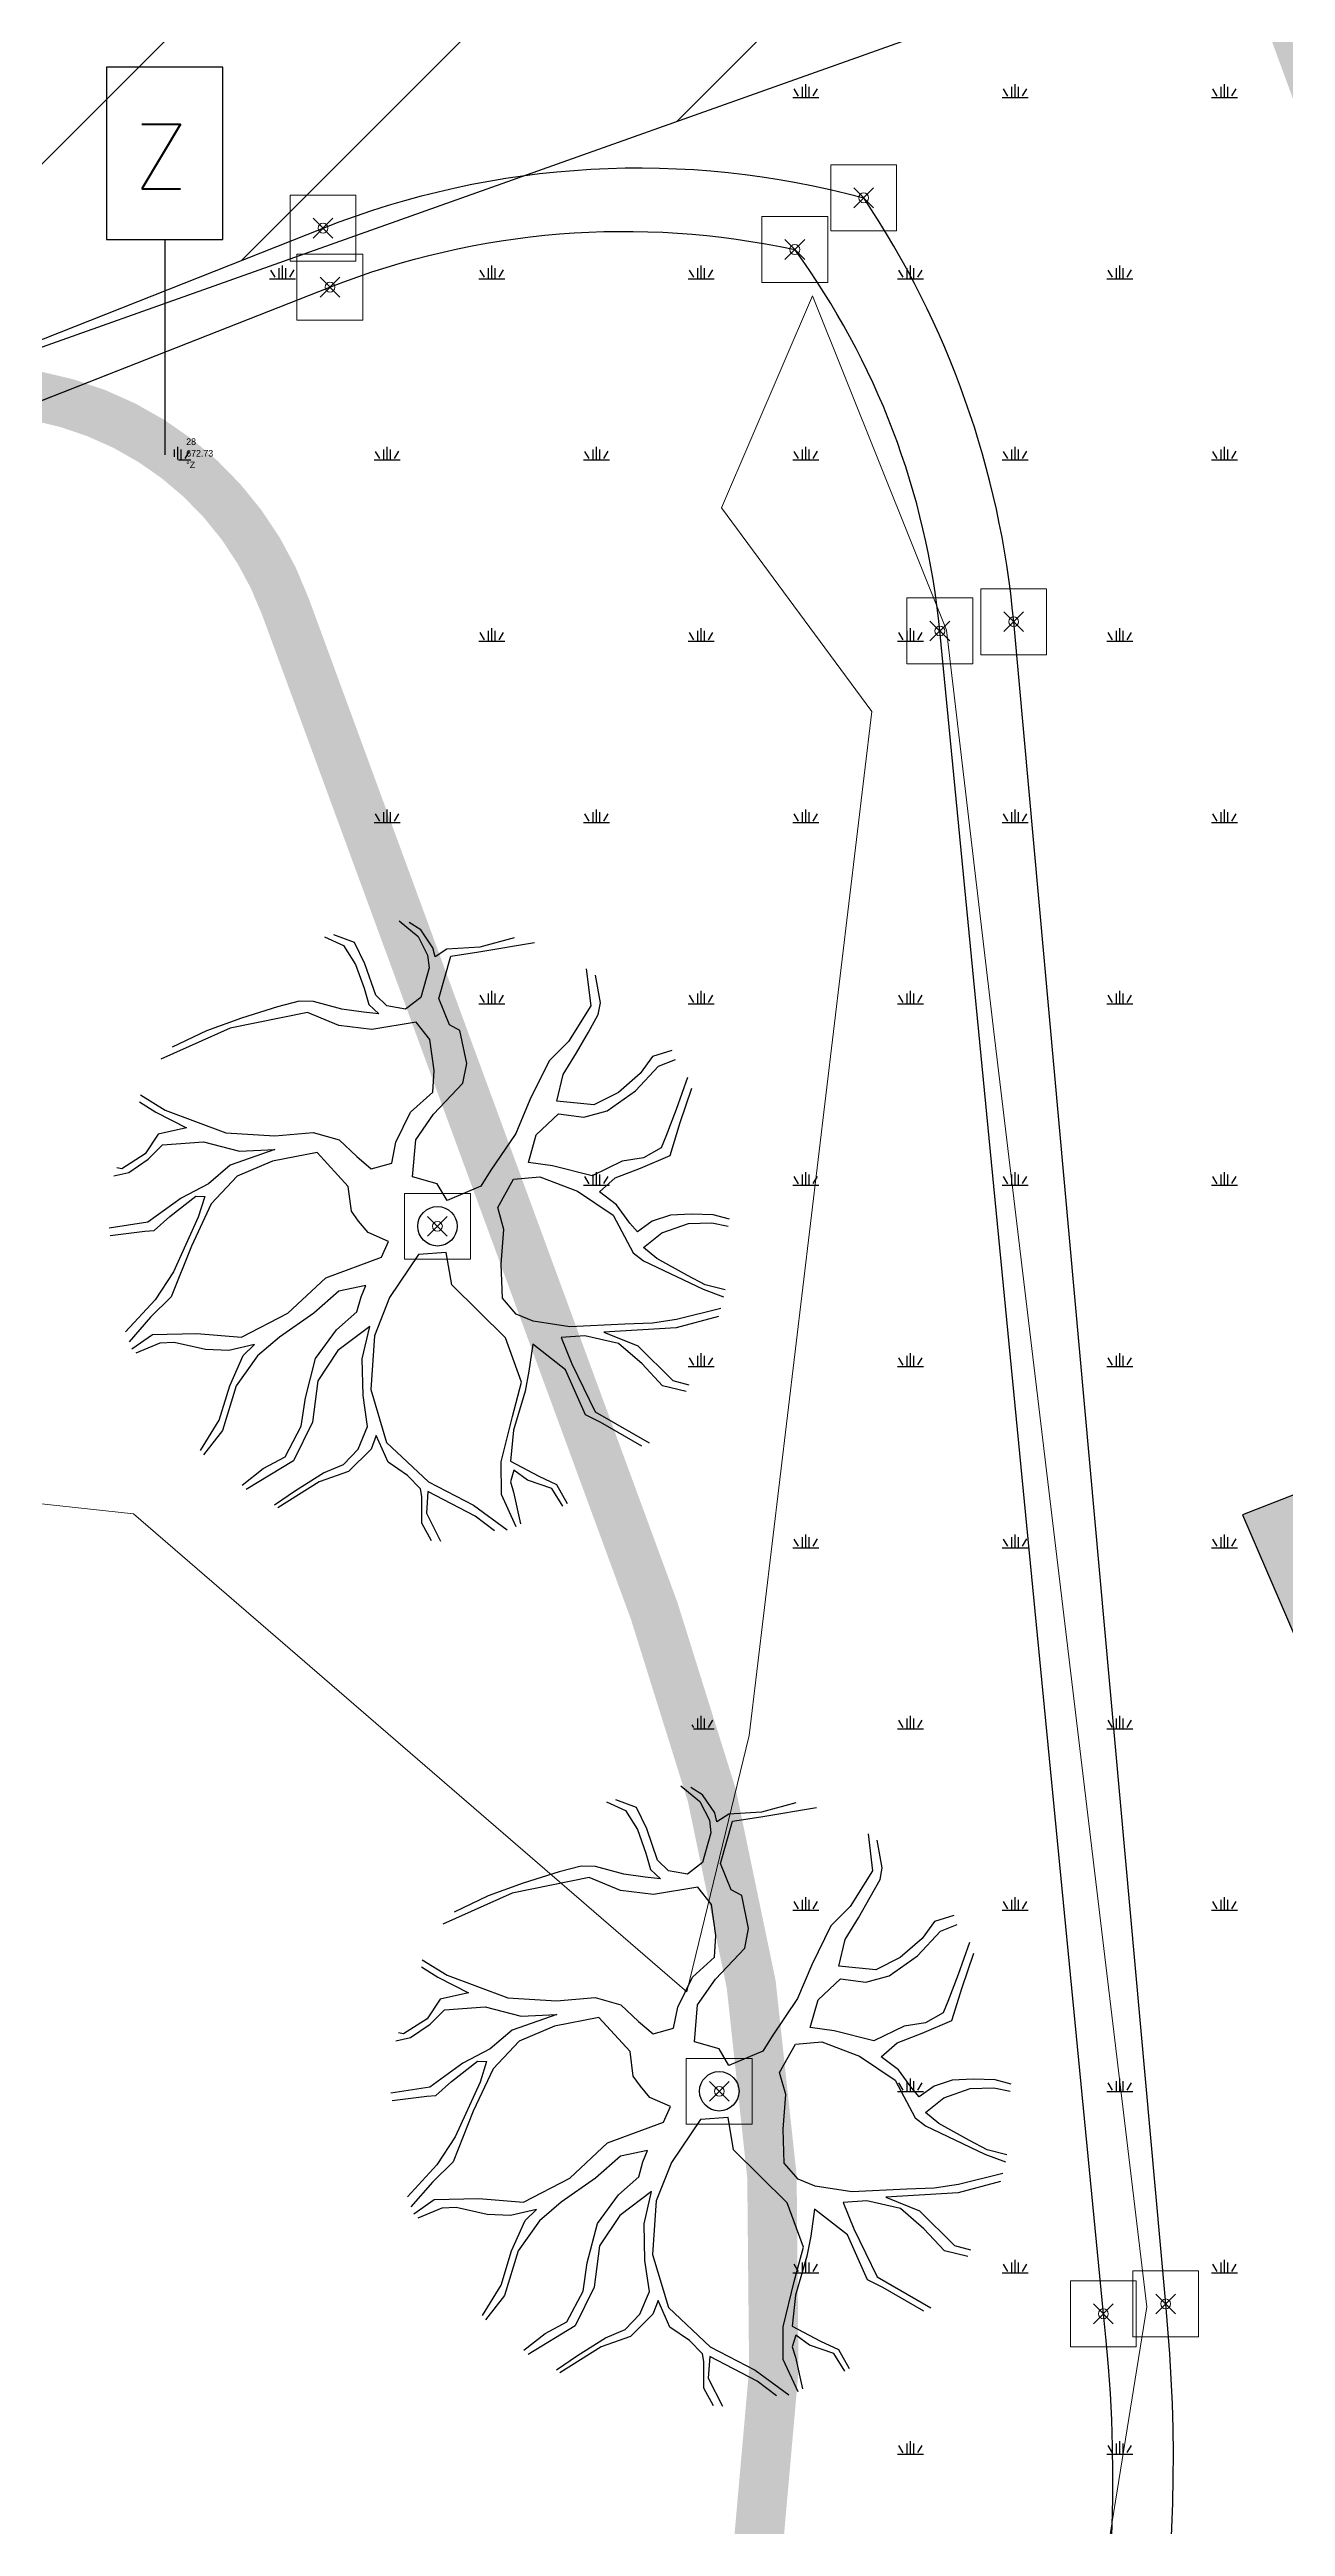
# Model space of a CAD drawing. Extents: x 350769 to 354978, y 6304672 to 6307963.
# Drawn here: x 352315.75 to 352319.5, y 6305332.91 to 6305340.43 of the extents above; entities that cross this region are included whole.
import ezdxf

# ---------------------------------------------------------------- set-up
doc = ezdxf.new("R2010")
doc.units = 0
doc.header["$PDMODE"] = 35
doc.header["$PDSIZE"] = 0.03
for name, pattern in [('CONTINUOS', [0]), ('DASHED', [19.05, 12.7, -6.35]), ('HIDDEN', [9.525, 6.35, -3.175])]:
    doc.linetypes.add(name, pattern=pattern)
doc.layers.get('0').update_dxf_attribs({"linetype": 'CONTINUOUS'})
doc.layers.get('Defpoints').update_dxf_attribs({"linetype": 'CONTINUOUS'})
for name, color, linetype in [('00_Demarcacion Existente', 252, 'CONTINUOUS'), ('01_Dem Ext_Solera tipo A', 5, 'CONTINUOUS'), ('02_Geo ext_Acotamiento', 7, 'CONTINUOUS'), ('03_Pav ext_HCV', 34, 'CONTINUOUS'), ('03_Pav proy_Solera Tipo A', 1, 'CONTINUOUS'), ('1-PAVIMENTO', 161, 'CONTINUOUS'), ('1-SOLERA', 212, 'CONTINUOUS'), ('2-ACHURADO PAVIMENTO HORMIGON 3', 8, 'CONTINUOUS'), ('C-TINN', 5, 'CONTINUOUS'), ('C-TOPO-MINR', 8, 'CONTINUOUS'), ('GYS_DEMARCACION', 2, 'CONTINUOUS'), ('LE_proyección abajo', 4, 'HIDDEN'), ('V-NODE-TEXT', 1, 'CONTINUOUS'), ('Z-ARBOL', 253, 'CONTINUOUS'), ('Z-Z', 253, 'CONTINUOUS')]:
    doc.layers.add(name, color=color, linetype=linetype)
doc.layers.add('0_ASD_TOPOGRAFIA_ELEMENTOS', color=7, linetype='CONTINUOS', lineweight=5, true_color=0xbdbdbd)
doc.styles.add('ROMANS', font='romans.shx', dxfattribs={"width": 0.65})
doc.linetypes.add('SOLERA_A_DEMOLER', pattern='A,2,-0.5,0,-0.5,2,["X",Standard,S=2,R=0,X=-2,Y=-1],1', length=6)
doc.dimstyles.new('Principal', dxfattribs={"dimscale": 0, "dimtxt": 2, "dimasz": 2, "dimexe": 1, "dimexo": 1, "dimtad": 1, "dimrnd": 0.05, "dimzin": 1, "dimtxsty": 'ROMANS', "dimcen": 2.5, "dimclrt": 2, "dimaunit": 2, "dimadec": 0, "dimazin": 0, "dimtfac": 1, "dimtmove": 0, "dimatfit": 3, "dimfxl": 1, "dimfxlon": 1, "dimarcsym": 0})

# ---------------------------------------------------------------- blocks, each defined once
blk = doc.blocks.new('Z')
for p, q in [((0.81, 5.399), (-0.81, 5.399)), ((-0.81, 5.399), (-0.81, 3)), ((0.81, 3), (0.81, 5.399)), ((-0.81, 3), (0.81, 3)), ((0, 3), (0, 0))]:
    blk.add_line(p, q)
at = {"style": 'ROMANS'}
blk.add_text('Z', height=0.9, rotation=360, dxfattribs=at).set_placement((-0.437, 3.706))
blk = doc.blocks.new('*U589', base_point=(352316.098, 6305339.198))
at = {"layer": 'Z-Z', "linetype": 'ByBlock', "lineweight": -2, "xscale": 0.5447593110483469, "yscale": 0.5447593110483469, "zscale": 0.5447593110483469}
blk.add_blockref('Z', (352316.098, 6305339.198), dxfattribs=at)
at = {"layer": 'V-NODE-TEXT', "linetype": 'ByBlock', "char_height": 0.05}
for s, insert, attachment_point in [('28', (352316.2605, 6305339.298), 4), ('672.73', (352316.2605, 6305339.2355), 1), ('°Z', (352316.2605, 6305339.123), 4)]:
    blk.add_mtext(s, dxfattribs=dict(at, insert=insert, attachment_point=attachment_point))
blk = doc.blocks.new('ARBOL')
at = {"layer": 'Z-ARBOL', "color": 9, "linetype": 'Continuous', "true_color": 0xbdbdbd}
for p, q in [((-0.477, 3.797), (-0.24, 3.601)), ((-0.207, 3.685), (-0.352, 3.773)), ((-1.403, 3.597), (-1.165, 3.491)), ((-1.029, 3.526), (-1.286, 3.62)), ((-1.165, 3.491), (-1.017, 3.252)), ((-0.902, 3.26), (-1.029, 3.526)), ((-0.24, 3.601), (-0.123, 3.368)), ((-0.057, 3.46), (-0.207, 3.685)), ((-0.029, 3.35), (-0.057, 3.46)), ((0.118, 3.442), (-0.029, 3.35)), ((0.526, 3.47), (0.118, 3.442)), ((0.166, 3.358), (0.515, 3.412)), ((0.515, 3.412), (1.206, 3.526)), ((0.952, 3.585), (0.526, 3.47)), ((-1.017, 3.252), (-0.911, 2.96)), ((-0.767, 2.873), (-0.902, 3.26)), ((-0.104, 3.213), (-0.207, 2.841)), ((-0.123, 3.368), (-0.104, 3.213)), ((0.016, 2.829), (0.166, 3.358)), ((1.849, 3.198), (1.905, 2.74)), ((2.025, 2.777), (1.962, 3.121)), ((-1.717, 2.798), (-1.989, 2.729)), ((-1.54, 2.794), (-1.717, 2.798)), ((-1.187, 2.697), (-1.54, 2.794)), ((-0.911, 2.96), (-0.854, 2.754)), ((-0.63, 2.741), (-0.767, 2.873)), ((-0.207, 2.841), (-0.396, 2.696)), ((0.148, 2.502), (0.016, 2.829)), ((1.998, 2.632), (2.025, 2.777)), ((-2.573, 2.463), (-3.436, 2.075)), ((-2.436, 2.588), (-2.87, 2.43)), ((-1.615, 2.657), (-2.573, 2.463)), ((-1.989, 2.729), (-2.436, 2.588)), ((-1.226, 2.493), (-1.615, 2.657)), ((-0.816, 2.445), (-1.226, 2.493)), ((-0.92, 2.661), (-1.187, 2.697)), ((-0.73, 2.639), (-0.92, 2.661)), ((-0.854, 2.754), (-0.73, 2.639)), ((-0.266, 2.536), (-0.816, 2.445)), ((-0.396, 2.696), (-0.63, 2.741)), ((-0.096, 2.323), (-0.266, 2.536)), ((0.28, 2.432), (0.148, 2.502)), ((1.905, 2.74), (1.627, 2.295)), ((1.875, 2.414), (1.998, 2.632)), ((-2.87, 2.43), (-3.296, 2.225)), ((-0.041, 1.935), (-0.096, 2.323)), ((0.364, 2.024), (0.28, 2.432)), ((1.627, 2.295), (1.387, 2.055)), ((1.564, 1.885), (1.729, 2.155)), ((1.729, 2.155), (1.875, 2.414)), ((2.914, 2.185), (2.673, 2.111)), ((-0.059, 1.667), (-0.041, 1.935)), ((0.316, 1.777), (0.364, 2.024)), ((1.387, 2.055), (1.15, 1.572)), ((1.485, 1.554), (1.564, 1.885)), ((2.52, 1.899), (2.249, 1.664)), ((2.463, 1.684), (2.748, 1.991)), ((2.673, 2.111), (2.52, 1.899)), ((2.748, 1.991), (2.957, 2.072)), ((3.108, 1.847), (2.968, 1.452)), ((-3.7, 1.548), (-3.498, 1.419)), ((-3.69, 1.634), (-3.381, 1.442)), ((-0.333, 1.418), (-0.059, 1.667)), ((-0.047, 1.394), (0.316, 1.777)), ((1.15, 1.572), (0.973, 1.154)), ((1.945, 1.511), (1.485, 1.554)), ((2.249, 1.664), (1.945, 1.511)), ((2.109, 1.435), (2.463, 1.684)), ((3.018, 1.291), (3.163, 1.716)), ((-3.498, 1.419), (-3.116, 1.225)), ((-3.381, 1.442), (-2.627, 1.162)), ((-0.517, 1.046), (-0.333, 1.418)), ((-0.27, 1.074), (-0.047, 1.394)), ((1.228, 1.135), (1.504, 1.399)), ((1.504, 1.399), (1.819, 1.354)), ((1.819, 1.354), (2.109, 1.435)), ((2.968, 1.452), (2.839, 1.115)), ((2.891, 0.879), (3.018, 1.291)), ((-3.47, 1.143), (-3.63, 0.901)), ((-3.594, 0.834), (-3.415, 1.011)), ((-3.116, 1.225), (-3.47, 1.143)), ((-3.415, 1.011), (-2.907, 1.05)), ((-2.907, 1.05), (-2.46, 0.935)), ((-2.627, 1.162), (-2.021, 1.122)), ((-2.02, 0.956), (-2.574, 0.761)), ((-2.46, 0.935), (-2.02, 0.956)), ((-2.021, 1.122), (-1.544, 1.167)), ((-1.544, 1.167), (-1.222, 1.075)), ((-1.222, 1.075), (-1.003, 0.868)), ((-0.567, 0.785), (-0.517, 1.046)), ((-0.309, 0.615), (-0.27, 1.074)), ((0.973, 1.154), (0.657, 0.687)), ((1.13, 0.793), (1.228, 1.135)), ((2.78, 0.975), (2.562, 0.851)), ((2.839, 1.115), (2.78, 0.975)), ((-4.02, 0.629), (-3.835, 0.669)), ((-3.923, 0.716), (-3.985, 0.728)), ((-3.63, 0.901), (-3.923, 0.716)), ((-3.835, 0.669), (-3.594, 0.834)), ((-2.574, 0.761), (-2.845, 0.526)), ((-2.487, 0.623), (-2.811, 0.278)), ((-2.048, 0.811), (-2.487, 0.623)), ((-1.495, 0.916), (-2.048, 0.811)), ((-1.107, 0.496), (-1.495, 0.916)), ((-1.003, 0.868), (-0.823, 0.713)), ((-0.823, 0.713), (-0.567, 0.785)), ((0.657, 0.687), (0.541, 0.498)), ((1.429, 0.75), (1.13, 0.793)), ((1.922, 0.626), (1.429, 0.75)), ((2.296, 0.811), (1.922, 0.626)), ((2.208, 0.602), (2.522, 0.723)), ((2.562, 0.851), (2.296, 0.811)), ((2.522, 0.723), (2.891, 0.879)), ((-3.185, 0.35), (-3.598, 0.051)), ((-3.326, 0.12), (-3.003, 0.375)), ((-2.845, 0.526), (-3.185, 0.35)), ((-3.003, 0.375), (-2.891, 0.369)), ((-2.891, 0.369), (-2.972, 0.113)), ((-1.069, 0.187), (-1.107, 0.496)), ((-0.003, 0.526), (-0.309, 0.615)), ((0.12, 0.322), (-0.003, 0.526)), ((0.541, 0.498), (0.12, 0.322)), ((0.749, 0.232), (0.945, 0.586)), ((0.945, 0.586), (1.274, 0.614)), ((1.274, 0.614), (1.74, 0.435)), ((1.74, 0.435), (2.184, 0.139)), ((2.013, 0.428), (2.208, 0.602)), ((2.225, 0.267), (2.013, 0.428)), ((-3.598, 0.051), (-4.08, -0.022)), ((-3.521, -0.054), (-3.326, 0.12)), ((-2.972, 0.113), (-3.28, -0.567)), ((-2.811, 0.278), (-3.057, -0.248)), ((-0.979, 0.064), (-1.069, 0.187)), ((-0.861, -0.079), (-0.979, 0.064)), ((0.826, -0.039), (0.749, 0.232)), ((2.184, 0.139), (2.434, -0.331)), ((2.391, 0.039), (2.225, 0.267)), ((2.484, -0.069), (2.391, 0.039)), ((2.67, 0.062), (2.484, -0.069)), ((2.895, 0.139), (2.67, 0.062)), ((2.788, -0.082), (3.118, 0.036)), ((3.155, 0.15), (2.895, 0.139)), ((3.118, 0.036), (3.409, 0.041)), ((3.428, 0.143), (3.155, 0.15)), ((3.409, 0.041), (3.612, 0.003)), ((3.628, 0.09), (3.428, 0.143)), ((-4.066, -0.115), (-3.635, -0.062)), ((-3.635, -0.062), (-3.521, -0.054)), ((-3.057, -0.248), (-3.307, -0.878)), ((-0.607, -0.187), (-0.861, -0.079)), ((-0.693, -0.382), (-0.607, -0.187)), ((0.792, -0.47), (0.826, -0.039)), ((2.56, -0.264), (2.788, -0.082)), ((2.727, -0.401), (2.56, -0.264)), ((-3.28, -0.567), (-3.508, -0.915)), ((-1.388, -0.641), (-0.693, -0.382)), ((-0.234, -0.349), (-0.595, -0.883)), ((0.11, -0.324), (-0.234, -0.349)), ((0.178, -0.729), (0.11, -0.324)), ((0.808, -0.895), (0.792, -0.47)), ((2.434, -0.331), (2.56, -0.43)), ((2.56, -0.43), (3.301, -0.782)), ((3.107, -0.61), (2.727, -0.401)), ((3.327, -0.727), (3.107, -0.61)), ((-3.508, -0.915), (-3.874, -1.313)), ((-3.307, -0.878), (-3.565, -1.13)), ((-1.859, -1.079), (-1.388, -0.641)), ((-1.226, -0.808), (-1.537, -1.08)), ((-0.89, -0.736), (-1.226, -0.808)), ((-1, -1.062), (-0.949, -0.876)), ((-0.949, -0.876), (-0.89, -0.736)), ((-0.595, -0.883), (-0.783, -1.36)), ((0.844, -1.384), (0.178, -0.729)), ((0.98, -1.093), (0.808, -0.895)), ((3.301, -0.782), (3.556, -0.877)), ((3.574, -0.789), (3.327, -0.727)), ((-3.565, -1.13), (-3.831, -1.435)), ((-2.433, -1.376), (-1.859, -1.079)), ((-1.537, -1.08), (-1.964, -1.376)), ((-1.253, -1.285), (-1, -1.062)), ((1.19, -1.179), (0.98, -1.093)), ((1.645, -1.25), (1.19, -1.179)), ((2.33, -1.215), (1.645, -1.25)), ((2.671, -1.205), (2.33, -1.215)), ((2.971, -1.156), (2.671, -1.205)), ((3.494, -1.121), (2.967, -1.261)), ((3.522, -1.022), (2.971, -1.156)), ((-3.796, -1.524), (-3.541, -1.346)), ((-3.449, -1.454), (-3.747, -1.578)), ((-3.541, -1.346), (-2.989, -1.331)), ((-3.269, -1.443), (-3.449, -1.454)), ((-2.882, -1.532), (-3.269, -1.443)), ((-2.989, -1.331), (-2.433, -1.376)), ((-2.593, -1.542), (-2.882, -1.532)), ((-2.273, -1.468), (-2.593, -1.542)), ((-2.412, -1.607), (-2.273, -1.468)), ((-1.964, -1.376), (-2.235, -1.61)), ((-1.515, -1.642), (-1.253, -1.285)), ((-0.841, -1.243), (-1.237, -1.544)), ((-0.934, -1.647), (-0.841, -1.243)), ((-0.783, -1.36), (-0.829, -2.029)), ((1.046, -1.935), (0.844, -1.384)), ((1.184, -1.464), (1.136, -1.801)), ((1.592, -1.783), (1.184, -1.464)), ((1.833, -1.361), (1.539, -1.381)), ((1.539, -1.381), (1.67, -1.707)), ((2.251, -1.456), (1.833, -1.361)), ((2.967, -1.261), (2.068, -1.316)), ((2.068, -1.316), (2.488, -1.486)), ((2.542, -1.708), (2.251, -1.456)), ((2.488, -1.486), (2.923, -1.916)), ((-2.581, -1.981), (-2.412, -1.607)), ((-2.235, -1.61), (-2.5, -1.982)), ((-1.64, -2.131), (-1.515, -1.642)), ((-1.237, -1.544), (-1.487, -1.919)), ((-0.924, -2.102), (-0.934, -1.647)), ((1.136, -1.801), (1.089, -2.048)), ((1.84, -2.342), (1.592, -1.783)), ((1.67, -1.707), (1.96, -2.305)), ((2.797, -1.983), (2.542, -1.708)), ((-2.711, -2.409), (-2.581, -1.981)), ((-2.5, -1.982), (-2.67, -2.537)), ((-1.691, -2.483), (-1.64, -2.131)), ((-1.487, -1.919), (-1.553, -2.434)), ((-0.869, -2.489), (-0.924, -2.102)), ((-0.829, -2.029), (-0.631, -2.685)), ((0.931, -2.365), (1.046, -1.935)), ((1.089, -2.048), (0.947, -2.534)), ((3.09, -2.053), (2.797, -1.983)), ((2.923, -1.916), (3.123, -1.969)), ((-2.944, -2.787), (-2.711, -2.409)), ((-1.553, -2.434), (-1.79, -2.916)), ((0.792, -2.926), (0.931, -2.365)), ((2.032, -2.439), (1.84, -2.342)), ((1.96, -2.305), (2.63, -2.689)), ((2.541, -2.732), (2.032, -2.439)), ((-2.67, -2.537), (-2.906, -2.839)), ((-1.893, -2.866), (-1.691, -2.483)), ((-1.168, -2.959), (-0.986, -2.768)), ((-0.825, -2.769), (-1.104, -3.047)), ((-0.986, -2.768), (-0.869, -2.489)), ((-0.76, -2.6), (-0.825, -2.769)), ((-0.614, -2.929), (-0.76, -2.6)), ((-0.631, -2.685), (-0.112, -3.176)), ((0.947, -2.534), (0.907, -2.918)), ((-2.428, -3.216), (-2.163, -3.011)), ((-1.79, -2.916), (-2.375, -3.272)), ((-2.163, -3.011), (-1.893, -2.866)), ((-1.763, -3.283), (-1.414, -3.063)), ((-1.104, -3.047), (-1.468, -3.174)), ((-1.414, -3.063), (-1.168, -2.959)), ((-0.371, -3.096), (-0.614, -2.929)), ((0.795, -3.334), (0.792, -2.926)), ((0.95, -3.032), (0.906, -3.174)), ((0.907, -2.918), (1.258, -3.106)), ((1.12, -3.155), (0.95, -3.032)), ((-2.023, -3.459), (-1.763, -3.283)), ((-1.468, -3.174), (-1.982, -3.498)), ((-0.209, -3.263), (-0.371, -3.096)), ((-0.194, -3.356), (-0.209, -3.263)), ((-0.193, -3.688), (-0.194, -3.356)), ((-0.118, -3.295), (-0.137, -3.563)), ((0.469, -3.603), (-0.118, -3.295)), ((-0.112, -3.176), (0.447, -3.464)), ((0.979, -3.736), (0.795, -3.334)), ((0.906, -3.174), (0.947, -3.302)), ((0.947, -3.302), (1.033, -3.696)), ((1.423, -3.258), (1.12, -3.155)), ((1.258, -3.106), (1.481, -3.209)), ((1.558, -3.479), (1.423, -3.258)), ((1.481, -3.209), (1.614, -3.445)), ((-0.073, -3.907), (-0.193, -3.688)), ((-0.137, -3.563), (0.039, -3.913)), ((0.447, -3.464), (0.866, -3.771)), ((0.709, -3.785), (0.469, -3.603))]:
    blk.add_line(p, q, dxfattribs=at)
at = {"layer": 'Z-ARBOL', "color": 9, "true_color": 0xbdbdbd}
blk.add_circle((0, 0), 0.245, dxfattribs=at)
blk = doc.blocks.new('*D1090')
at = {"layer": '02_Geo ext_Acotamiento', "color": 0, "lineweight": -2}
for p, q in [((352316.036, 6305346.0031), (352316.7714, 6305344.1432)), ((352306.0256, 6305340.9696), (352314.5438, 6305344.3377)), ((352303.798, 6305341.1641), (352304.5334, 6305339.3042))]:
    blk.add_line(p, q, dxfattribs=at)
at = {"layer": '02_Geo ext_Acotamiento', "color": 0}
for points in [[(352314.4212, 6305344.6477), (352314.6663, 6305344.0277), (352316.4037, 6305345.0731)], [(352305.9031, 6305341.2796), (352306.1482, 6305340.6596), (352304.1657, 6305340.2342)]]:
    blk.add_solid(points, dxfattribs=at)
at = {"layer": 'Defpoints', "color": 0}
for p in [(352315.6228, 6305347.0479), (352316.4037, 6305345.0731), (352303.3849, 6305342.2089)]:
    blk.add_point(p, dxfattribs=at)
at = {"layer": '02_Geo ext_Acotamiento', "color": 2, "insert": (352309.6171, 6305344.3419), "char_height": 2, "attachment_point": 5, "rotation": 21.5742, "style": 'ROMANS'}
blk.add_mtext('13,15', dxfattribs=at)
blk = doc.blocks.new('FDER')
at = {"layer": 'GYS_DEMARCACION', "linetype": 'Continuous'}
h = blk.add_hatch(color=0, dxfattribs=at)
edge = h.paths.add_edge_path()
edge.add_line((0.2673, 2.254), (0.5678, 3.0054))
edge.add_line((0.5678, 3.0054), (0.2673, 4.0072))
edge.add_line((0.2673, 4.0072), (0.2673, 3.2057))
edge.add_arc((0.2792, 2.8733), 0.3327, 92.05623, 191.83962)
edge.add_line((-0.0464, 2.805), (-0.1503, 0))
edge.add_line((-0.1503, 0), (0.1503, 0))
edge.add_line((0.1503, 0), (0.0601, 2.4344))
edge.add_arc((0.3555, 2.5125), 0.3056, 106.78508, 194.81072, ccw=False)
edge.add_line((0.2673, 2.805), (0.2673, 2.254))
at = {"layer": 'GYS_DEMARCACION', "color": 0, "linetype": 'Continuous'}
blk.add_lwpolyline([(0.2673, 2.254), (0.5678, 3.0054), (0.2673, 4.0072), (0.2673, 3.2057, 0.465158), (-0.0464, 2.805), (-0.1503, 0), (0.1503, 0), (0.0601, 2.4344, -0.404156), (0.2673, 2.805)], format="xyb", close=True, dxfattribs=at)
blk = doc.blocks.new('*U1260')
at = {"color": 0, "linetype": 'Continuous'}
blk.add_blockref('FDER', (0, 0), dxfattribs=at)
blk = doc.blocks.new('A$C66036E5C')
at = {"layer": 'LE_proyección abajo', "color": 210, "linetype": 'DASHED', "ltscale": 20}
blk.add_arc((88.3102, 32.2046), 31.9084, 130.23191, 77.10733, dxfattribs=at)
blk = doc.blocks.new('*U4847', base_point=(352316.098, 6305339.198))
at = {"layer": 'Z-Z', "linetype": 'ByBlock', "lineweight": -2, "xscale": 0.5447593110483469, "yscale": 0.5447593110483469, "zscale": 0.5447593110483469}
blk.add_blockref('Z', (352316.098, 6305339.198), dxfattribs=at)
at = {"layer": 'V-NODE-TEXT', "linetype": 'ByBlock', "char_height": 0.05}
for s, insert, attachment_point in [('28', (352316.2605, 6305339.298), 4), ('672.73', (352316.2605, 6305339.2355), 1), ('°Z', (352316.2605, 6305339.123), 4)]:
    blk.add_mtext(s, dxfattribs=dict(at, insert=insert, attachment_point=attachment_point))
blk = doc.blocks.new('TOPOGRAFIA')
at = {"layer": '1-PAVIMENTO', "color": 9, "lineweight": 0, "true_color": 0xbdbdbd}
for points in [[(390316.578, 6302339.886, -0.161748), (390318.218, 6302339.978)], [(390318.673, 6302338.692, 0.12564), (390318.218, 6302339.978)], [(390317.351, 6302329.371, 0.254832), (390319.134, 6302333.589)]]:
    blk.add_lwpolyline(points, format="xyb", dxfattribs=at)
for points in [[(390309.395, 6302337.044), (390316.578, 6302339.886)], [(390319.134, 6302333.589), (390318.673, 6302338.692)]]:
    blk.add_lwpolyline(points, dxfattribs=at)
at = {"layer": '1-SOLERA', "color": 9, "lineweight": 0, "true_color": 0xbdbdbd, "flags": 128}
for points in [[(390303.769, 6302334.648), (390309.496, 6302336.917), (390316.599, 6302339.707, -0.147864), (390318.009, 6302339.821, -1.424006)], [(390305.133, 6302324.827), (390311.529, 6302327.226), (390314.582, 6302328.418), (390316.798, 6302329.298, 0.29993), (390318.945, 6302333.559), (390318.449, 6302338.664, 0.134069), (390318.009, 6302339.821, 13.278028)]]:
    blk.add_lwpolyline(points, format="xyb", dxfattribs=at)
at = {"layer": 'C-TINN', "color": 9, "linetype": 'Continuous', "lineweight": 0, "true_color": 0xbdbdbd}
for points, elevation in [([(390318.118, 6302339.878), (390318.118, 6302340.078), (390318.318, 6302340.078), (390318.318, 6302339.878), (390318.118, 6302339.878)], 672.669), ([(390316.478, 6302339.786), (390316.478, 6302339.986), (390316.678, 6302339.986), (390316.678, 6302339.786), (390316.478, 6302339.786)], 672.642), ([(390317.909, 6302339.721), (390317.909, 6302339.921), (390318.109, 6302339.921), (390318.109, 6302339.721), (390317.909, 6302339.721)], 672.996), ([(390316.499, 6302339.607), (390316.499, 6302339.807), (390316.699, 6302339.807), (390316.699, 6302339.607), (390316.499, 6302339.607)], 672.948), ([(390318.349, 6302338.564), (390318.349, 6302338.764), (390318.549, 6302338.764), (390318.549, 6302338.564), (390318.349, 6302338.564)], 673.029), ([(390318.573, 6302338.592), (390318.573, 6302338.792), (390318.773, 6302338.792), (390318.773, 6302338.592), (390318.573, 6302338.592)], 672.707), ([(390316.825, 6302336.758), (390316.825, 6302336.958), (390317.025, 6302336.958), (390317.025, 6302336.758), (390316.825, 6302336.758)], 672.815), ([(390317.68, 6302334.134), (390317.68, 6302334.334), (390317.88, 6302334.334), (390317.88, 6302334.134), (390317.68, 6302334.134)], 673.024), ([(390318.845, 6302333.459), (390318.845, 6302333.659), (390319.045, 6302333.659), (390319.045, 6302333.459), (390318.845, 6302333.459)], 673.21), ([(390319.034, 6302333.489), (390319.034, 6302333.689), (390319.234, 6302333.689), (390319.234, 6302333.489), (390319.034, 6302333.489)], 672.908)]:
    blk.add_lwpolyline(points, dxfattribs=dict(at, elevation=elevation))
for p in [(390318.218, 6302339.978, 672.669), (390316.578, 6302339.886, 672.642), (390318.009, 6302339.821, 672.996), (390316.599, 6302339.707, 672.948), (390318.673, 6302338.692, 672.707), (390318.449, 6302338.664, 673.029), (390316.925, 6302336.858, 672.815), (390317.78, 6302334.234, 673.024), (390318.945, 6302333.559, 673.21), (390319.134, 6302333.589, 672.908)]:
    blk.add_point(p, dxfattribs=at)
at = {"layer": 'C-TOPO-MINR', "color": 9, "linetype": 'Continuous', "lineweight": 0, "true_color": 0xbdbdbd, "elevation": 673}
blk.add_lwpolyline([(390318.7424, 6302331.5045), (390319.0764, 6302333.5799), (390318.6132, 6302337.4477), (390318.4692, 6302338.6665), (390318.0623, 6302339.6808), (390317.7867, 6302339.0374), (390318.2425, 6302338.4193), (390317.8711, 6302335.3129), (390317.6818, 6302334.5353), (390316.0032, 6302335.9856), (390314.2884, 6302336.1722), (390313.7044, 6302336.0058), (390312.5852, 6302334.8525), (390312.6034, 6302334.1284)], dxfattribs=at)
at = {"layer": 'Z-ARBOL', "color": 9, "linetype": 'ByBlock', "lineweight": 0, "true_color": 0xbdbdbd, "xscale": 0.2441400029806206, "yscale": 0.2441400029806206, "zscale": 0.2441400029806206}
for p in [(390316.925, 6302336.858), (390317.78, 6302334.234)]:
    blk.add_blockref('ARBOL', p, dxfattribs=at)
at = {"layer": 'Z-Z', "color": 9, "lineweight": 0, "true_color": 0xbdbdbd, "xscale": 0.4, "yscale": 0.4, "zscale": 0.4}
blk.add_blockref('*U4847', (390316.098, 6302339.198), dxfattribs=at)

msp = doc.modelspace()

# ---------------------------------------------------------------- hatches: boundary and pattern name
at = {"layer": '03_Pav ext_HCV'}
h = msp.add_hatch(dxfattribs=at)
h.set_pattern_fill('SWAMP', color=210, scale=0.025, style=0)
h.set_pattern_definition([(359.999999999, (0, 0), (0.317500000006, 0.5499261309), [0.079375, -0.555625]), (90, (0.0397, -4e-13), (-0.317499999994, 0.549926130908), [0.0396875, -1.06016476181]), (90, (0.0496, -5e-13), (-0.317499999994, 0.549926130908), [0.03175, -1.06810226181]), (90, (0.02977, -3e-13), (-0.317499999994, 0.549926130908), [0.03175, -1.06810226181]), (59.999999999, (0.05953, -6e-13), (-0.317499999563, 0.549926131157), [0.0254, -0.6096]), (119.999999999, (0.01984, -2e-13), (-0.63499999957, 2.56e-10), [0.0254, -0.6096])])
h.paths.add_polyline_path([(352330.9692, 6305334.2265, -0.989186), (352327.4086, 6305343.6779), (352315.2235, 6305339.3474, -0.400887), (352316.4636, 6305338.7386), (352317.5823, 6305335.6919, -0.412352), (352314.0539, 6305328.0047)])
at = {"layer": '2-ACHURADO PAVIMENTO HORMIGON 3'}
h = msp.add_hatch(dxfattribs=at)
h.set_pattern_fill('ANSI31', color=256, scale=0.2)
h.set_pattern_definition([(45, (0, 0), (-0.449012806053, 0.449012806053), [])])
edge = h.paths.add_edge_path()
edge.add_line((352341.0348, 6305348.1793), (352347.0716, 6305350.1967))
edge.add_line((352347.0716, 6305350.1967), (352352.0019, 6305351.9356))
edge.add_line((352352.0019, 6305351.9356), (352360.5127, 6305355.1919))
edge.add_line((352360.5127, 6305355.1919), (352362.0477, 6305355.7931))
edge.add_arc((352331.3532, 6305347.0754), 31.9084, 15.85538, 28.5596)
edge.add_line((352359.379, 6305362.3299), (352358.5919, 6305362.0212))
edge.add_line((352358.5919, 6305362.0212), (352346.5306, 6305357.5022))
edge.add_line((352346.5306, 6305357.5022), (352337.514, 6305354.407))
edge.add_line((352337.514, 6305354.407), (352329.5636, 6305351.852))
edge.add_line((352329.5636, 6305351.852), (352329.4772, 6305351.8215))
edge.add_line((352329.4772, 6305351.8215), (352329.9523, 6305350.4304))
edge.add_line((352329.9523, 6305350.4304), (352327.1134, 6305349.4607))
edge.add_line((352327.1134, 6305349.4607), (352326.6485, 6305350.8217))
edge.add_line((352326.6485, 6305350.8217), (352312.7509, 6305345.9074))
edge.add_arc((211152.5794, 6660793.6905), 382451.7231, 291.658738429, 291.659677842, ccw=False)
edge.add_line((352306.923, 6305343.593), (352300.0479, 6305340.901))
edge.add_arc((352331.3532, 6305347.0754), 31.9084, 191.15723, 191.91256)
edge.add_arc((352331.3532, 6305347.0754), 31.9084, 191.91256, 203.81744)
edge.add_line((352302.1623, 6305334.19), (352309.395, 6305337.044))
edge.add_line((352309.395, 6305337.044), (352316.578, 6305339.886))
edge.add_arc((352317.5365, 6305337.4635), 2.6052, 97.71434, 111.58655, ccw=False)
edge.add_line((352317.1868, 6305340.0451), (352327.4086, 6305343.6779))
edge.add_line((352327.4086, 6305343.6779), (352335.441, 6305346.276))
edge.add_line((352335.441, 6305346.276), (352341.0348, 6305348.1793))
edge = h.paths.add_edge_path()
edge.add_arc((352331.3532, 6305347.0754), 31.9084, 336.67433, 358.2614)
edge.add_line((352363.2469, 6305346.1073), (352363.0887, 6305346.0448))
edge.add_line((352363.0887, 6305346.0448), (352337.01, 6305336.469))
edge.add_line((352337.01, 6305336.469), (352330.9692, 6305334.2265))
edge.add_line((352330.9692, 6305334.2265), (352314.0539, 6305328.0047))
edge.add_line((352314.0539, 6305328.0047), (352311.667, 6305327.111))
edge.add_line((352311.667, 6305327.111), (352307.7332, 6305325.6222))
edge.add_arc((352331.3532, 6305347.0754), 31.9084, 222.2476, 246.48001)
edge.add_line((352318.6196, 6305317.8179), (352334.9092, 6305324.2576))
edge.add_line((352334.9092, 6305324.2576), (352360.6537, 6305334.441))

# ---------------------------------------------------------------- linework, layer by layer
at = {"layer": '00_Demarcacion Existente', "color": 210, "const_width": 0.2, "flags": 128}
msp.add_lwpolyline([(352319.3958, 6305340.9073), (352322.9208, 6305331.3074)], dxfattribs=at)
at = {"layer": '01_Dem Ext_Solera tipo A', "linetype": 'SOLERA_A_DEMOLER', "ltscale": 0.25, "flags": 128}
for points in [[(352316.578, 6305339.886, -0.161748), (352318.218, 6305339.978)], [(352318.673, 6305338.692, 0.12564), (352318.218, 6305339.978)], [(352315.4205, 6305339.2441), (352316.599, 6305339.707, -0.147864), (352318.009, 6305339.821)], [(352316.6144, 6305329.2251), (352316.798, 6305329.298, 0.29993), (352318.945, 6305333.559), (352318.449, 6305338.664, 0.134069), (352318.009, 6305339.821)], [(352317.351, 6305329.371, 0.254832), (352319.134, 6305333.589)]]:
    msp.add_lwpolyline(points, format="xyb", dxfattribs=at)
for points in [[(352314.8375, 6305339.1974), (352316.578, 6305339.886)], [(352319.134, 6305333.589), (352318.673, 6305338.692)]]:
    msp.add_lwpolyline(points, dxfattribs=at)
at = {"layer": '03_Pav ext_HCV', "color": 210}
msp.add_lwpolyline([(352315.157, 6305339.3238), (352327.691, 6305343.7783)], dxfattribs=at)
at = {"layer": '03_Pav proy_Solera Tipo A', "color": 210, "linetype": 'CONTINUOS', "ltscale": 0.1}
msp.add_lwpolyline([(352315.157, 6305339.3238, 0.15, 0.15, -0.421511), (352316.4636, 6305338.7386, 0.15, 0.15, 0), (352317.5823, 6305335.692, 0.15, 0.15, -0.412355), (352314.0539, 6305328.0047, 0, 0, 0)], format="xyseb", dxfattribs=at)

# ---------------------------------------------------------------- block references
msp.add_blockref('A$C66036E5C', (352243.043, 6305314.8707))
at = {"layer": '03_Pav ext_HCV', "color": 210, "rotation": 201.2175664570484}
msp.add_blockref('*U1260', (352319.5071, 6305336.0375), dxfattribs=at)
at = {"layer": 'Z-ARBOL', "linetype": 'ByBlock', "lineweight": -2, "xscale": 0.2441400029806206, "yscale": 0.2441400029806206, "zscale": 0.2441400029806206}
for p in [(352316.925, 6305336.858), (352317.78, 6305334.234)]:
    msp.add_blockref('ARBOL', p, dxfattribs=at)
at = {"layer": 'Z-Z', "xscale": 0.4, "yscale": 0.4, "zscale": 0.4}
msp.add_blockref('*U589', (352316.098, 6305339.198), dxfattribs=at)

# ---------------------------------------------------------------- dimensions: what is measured, and where the dimension line sits
at = {"layer": '02_Geo ext_Acotamiento'}
dim = msp.add_aligned_dim(p1=(352303.3849, 6305342.2089), p2=(352315.6228, 6305347.0479), distance=-2.1235, dimstyle='Principal', override={"dimscale": 0, "dimtix": 0, "dimtofl": 1, "dimtmove": 1, "dimatfit": 3, "dimfxl": 1}, dxfattribs=at)
dim.commit()
dim.dimension.update_dxf_attribs({"geometry": '*D1090', "text_midpoint": (352309.6171, 6305344.3419)})

# ---------------------------------------------------------------- next in the draw order: block references
at = {"layer": '0_ASD_TOPOGRAFIA_ELEMENTOS', "color": 30, "true_color": 0xf26507}
msp.add_blockref('TOPOGRAFIA', (-38000, 3000), dxfattribs=at)

doc.saveas('drawing.dxf')
